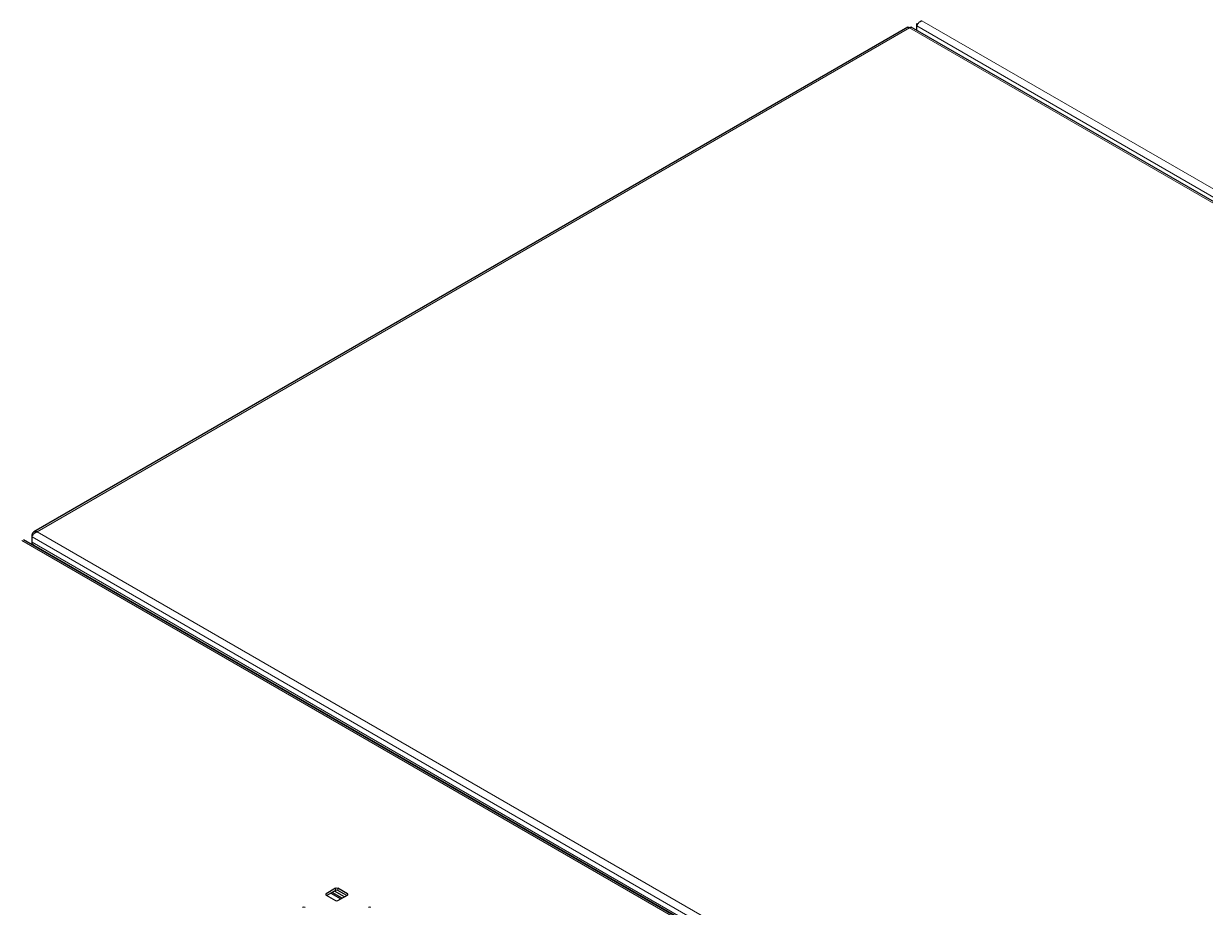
# Model space of a CAD drawing. Header units: millimetres. Extents: x -218071 to -203542, y 15363 to 51382.
# Drawn here: x -217074 to -217002.9, y 51067 to 51120.1 of the extents above; entities that cross this region are included whole.
import ezdxf

# ---------------------------------------------------------------- set-up
doc = ezdxf.new("R2010")
doc.units = ezdxf.units.MM
doc.header["$LTSCALE"] = 4
doc.layers.add('TPF-EQUIPEMENT', color=7, linetype='Continuous')

msp = doc.modelspace()

# ---------------------------------------------------------------- linework, layer by layer
at = {"layer": 'TPF-EQUIPEMENT', "color": 7, "linetype": 'Continuous', "lineweight": 25}
for p, q in [((-217020.821, 51119.92), (-217073.384, 51089.584)), ((-216950.27, 51079.32), (-217020.617, 51119.92)), ((-217020.285, 51120.128), (-217020.233, 51120.098)), ((-217020.285, 51119.994), (-217020.285, 51120.128)), ((-217020.285, 51119.728), (-217020.285, 51119.994)), ((-217073.494, 51089.418), (-217073.442, 51089.388)), ((-217073.494, 51089.284), (-217073.494, 51089.418)), ((-217073.494, 51088.958), (-217073.494, 51089.284)), ((-217003.702, 51048.538), (-217074, 51089.11)), ((-217073.379, 51088.79), (-217003.05, 51048.2)), ((-217072.232, 51088.09), (-217072.232, 51088.127)), ((-217055.24, 51068.163), (-217055.805, 51067.836)), ((-217055.24, 51068.04), (-217055.77, 51067.734)), ((-217055.533, 51067.871), (-217054.932, 51067.524)), ((-217054.852, 51067.571), (-217055.453, 51067.917)), ((-217054.71, 51067.652), (-217055.311, 51067.999)), ((-217054.533, 51067.836), (-217055.098, 51068.163)), ((-217054.568, 51067.734), (-217055.098, 51068.04)), ((-217055.805, 51067.755), (-217055.24, 51067.428)), ((-217055.098, 51067.428), (-217054.533, 51067.755))]:
    msp.add_line(p, q, dxfattribs=at)
at = {"layer": 'TPF-EQUIPEMENT', "color": 8, "linetype": 'Continuous', "lineweight": 18}
for p, q in [((-217020.719, 51119.878), (-217073.186, 51089.596)), ((-216950.468, 51079.333), (-217020.719, 51119.878)), ((-216949.841, 51079.338), (-217020.285, 51119.994)), ((-217019.976, 51120.306), (-216949.725, 51079.761)), ((-217003.051, 51048.628), (-217073.494, 51089.284)), ((-217073.186, 51089.596), (-217002.935, 51049.051)), ((-217003.9, 51048.551), (-217074.102, 51089.068)), ((-217073.494, 51088.958), (-217003.051, 51048.302)), ((-217055.805, 51067.755), (-217055.805, 51067.836)), ((-217055.24, 51068.04), (-217055.24, 51068.163)), ((-217055.098, 51068.04), (-217055.098, 51068.163)), ((-217054.533, 51067.755), (-217054.533, 51067.836))]:
    msp.add_line(p, q, dxfattribs=at)
at = {"layer": 'TPF-EQUIPEMENT', "color": 7, "linetype": 'Continuous', "lineweight": 25}
for centre, radius, start, end in [((-217055.79, 51067.796), 0.0436, 110.77139, 249.22861), ((-217055.169, 51068.026), 0.154, 62.61604, 117.38396), ((-217055.169, 51067.904), 0.154, 62.61604, 117.38396), ((-217054.548, 51067.796), 0.0436, 290.77139, 69.22861), ((-217055.169, 51067.565), 0.154, 242.61604, 297.38396), ((-217057.149, 51066.884), 0.154, 62.61604, 117.38396), ((-217053.189, 51066.884), 0.154, 62.61604, 117.38396)]:
    msp.add_arc(centre, radius, start, end, dxfattribs=at)
for points, knots in [([(-217020.819, 51119.917), (-217020.811, 51119.921), (-217020.792, 51119.93), (-217020.753, 51119.91), (-217020.727, 51119.886), (-217020.719, 51119.878)], [0, 0, 0, 0, 0.3412308, 0.7880025, 1, 1, 1, 1]), ([(-217020.719, 51119.878), (-217020.701, 51119.893), (-217020.667, 51119.923), (-217020.631, 51119.931), (-217020.621, 51119.92), (-217020.619, 51119.917)], [0, 0, 0, 0, 0.44745, 0.894963, 1, 1, 1, 1]), ([(-217020.285, 51119.994), (-217020.275, 51120.02), (-217020.255, 51120.072), (-217020.194, 51120.158), (-217020.115, 51120.235), (-217020.038, 51120.284), (-217019.991, 51120.301), (-217019.976, 51120.306)], [0, 0, 0, 0, 0.223464, 0.446959, 0.670454, 0.893949, 1, 1, 1, 1]), ([(-217073.186, 51089.596), (-217073.218, 51089.604), (-217073.282, 51089.618), (-217073.369, 51089.598), (-217073.439, 51089.547), (-217073.478, 51089.481), (-217073.49, 51089.434), (-217073.494, 51089.418)], [0, 0, 0, 0, 0.223464, 0.446959, 0.670454, 0.893949, 1, 1, 1, 1]), ([(-217073.494, 51089.284), (-217073.485, 51089.31), (-217073.465, 51089.362), (-217073.404, 51089.448), (-217073.325, 51089.525), (-217073.248, 51089.574), (-217073.201, 51089.591), (-217073.186, 51089.596)], [0, 0, 0, 0, 0.223464, 0.446959, 0.670454, 0.893949, 1, 1, 1, 1]), ([(-217073.377, 51088.792), (-217073.397, 51088.805), (-217073.442, 51088.833), (-217073.477, 51088.897), (-217073.49, 51088.944), (-217073.494, 51088.958)], [0, 0, 0, 0, 0.352967, 0.803202, 1, 1, 1, 1])]:
    msp.add_open_spline(points, degree=3, knots=knots, dxfattribs=at)

doc.saveas('drawing.dxf')
